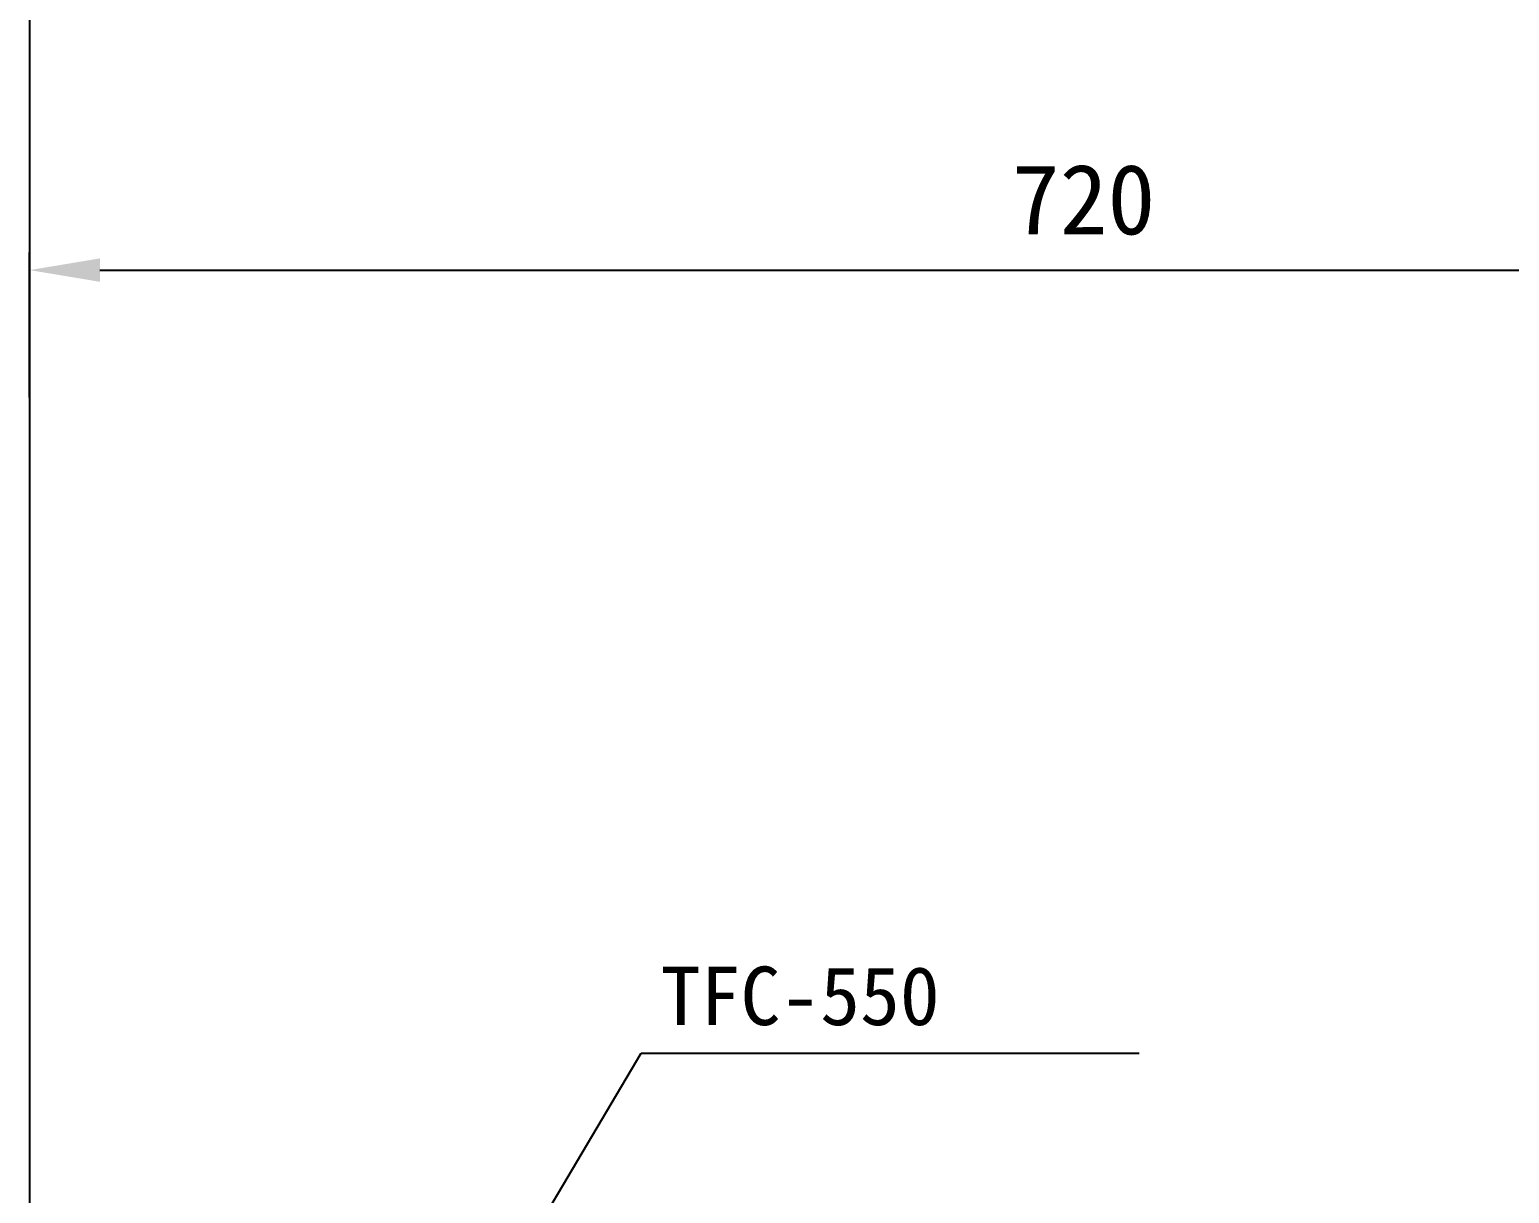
# Model space of a CAD drawing. Extents: x -2137 to 3740, y 68 to 2359.
# Drawn here: x -1523 to -1017, y 816 to 1213 of the extents above; entities that cross this region are included whole.
import ezdxf

# ---------------------------------------------------------------- set-up
doc = ezdxf.new("R2010")
doc.units = 0
doc.header["$LTSCALE"] = 20
doc.header["$MEASUREMENT"] = 0
doc.layers.get('0').update_dxf_attribs({"linetype": 'CONTINUOUS'})
doc.layers.get('DEFPOINTS').update_dxf_attribs({"linetype": 'CONTINUOUS'})
for name, color, linetype in [('1', 7, 'CONTINUOUS'), ('2', 2, 'CONTINUOUS'), ('6', 6, 'CONTINUOUS')]:
    doc.layers.add(name, color=color, linetype=linetype)
doc.styles.add('ROMANS', font='romans', dxfattribs={"height": 10.144927})
doc.dimstyles.get("Standard").update_dxf_attribs({"dimtxt": 2.7, "dimasz": 2.5, "dimexe": 1.5, "dimexo": 1.5, "dimgap": 1.5, "dimtad": 1, "dimdec": 0, "dimlfac": 10, "dimzin": 0, "dimdsep": 46, "dimtxsty": 'Standard', "dimcen": 0, "dimclrt": 2, "dimadec": 0, "dimazin": 0, "dimtfac": 1, "dimtdec": 0, "dimtmove": 0, "dimatfit": 3, "dimfxl": 0, "dimtolj": 1, "dimtzin": 0, "dimarcsym": 0})

# ---------------------------------------------------------------- blocks, each defined once
blk = doc.blocks.new('*D5')
at = {"layer": '1', "color": 3, "lineweight": -2}
for p, q in [((-1522.6, 1087.59), (-1522.6, 1137.12)), ((-802.6, 1073.39), (-802.6, 1137.12)), ((-1498.6, 1131.12), (-826.6, 1131.12))]:
    blk.add_line(p, q, dxfattribs=at)
at = {"layer": '1', "color": 3}
for points in [[(-1498.6, 1135.12), (-1498.6, 1127.12), (-1522.6, 1131.12)], [(-826.6, 1135.12), (-826.6, 1127.12), (-802.6, 1131.12)]]:
    blk.add_solid(points, dxfattribs=at)
at = {"layer": 'DEFPOINTS', "color": 0}
for p in [(-802.6, 1131.12), (-1522.6, 1085.79), (-802.6, 1071.59)]:
    blk.add_point(p, dxfattribs=at)
at = {"layer": '1', "color": 2, "insert": (-1162.6, 1155.12), "char_height": 24, "attachment_point": 5}
blk.add_mtext('\\A1;720', dxfattribs=at)

msp = doc.modelspace()

# ---------------------------------------------------------------- linework, layer by layer
at = {"layer": '6'}
msp.add_lwpolyline([(912.57, 2219.94), (-1522.6, 2219.94), (-1522.6, 294.9), (404.9, 294.9), (404.9, 1156.08)], dxfattribs=at)

# ---------------------------------------------------------------- texts
at = {"layer": '2', "ltscale": 1.2, "insert": (-1306.99, 882.98), "char_height": 20, "attachment_point": 4, "style": 'ROMANS'}
msp.add_mtext('{\\Ftxt|c129;TFC-550}', dxfattribs=at)

# ---------------------------------------------------------------- dimensions: what is measured, and where the dimension line sits
at = {"layer": '1'}
dim = msp.add_linear_dim(base=(-802.6, 1131.12), p1=(-1522.6, 1085.79), p2=(-802.6, 1071.59), dimstyle='Standard', override={"dimscale": 1.2, "dimtxt": 20, "dimasz": 20, "dimexe": 5, "dimgap": 10, "dimlfac": 1, "dimclrd": 3, "dimclre": 3}, dxfattribs=at)
dim.commit()
dim.dimension.update_dxf_attribs({"geometry": '*D5', "text_midpoint": (-1162.6, 1131.12), "dimtype": 160})

# ---------------------------------------------------------------- leaders
msp.add_leader([(-1398.99, 719.55), (-1313.72, 863.52), (-1143.66, 863.52)], dimstyle='Standard', override={"dimscale": 1.2, "dimtxt": 20, "dimasz": 20, "dimexe": 5, "dimgap": 10, "dimtad": 0, "dimtoh": 1, "dimlfac": 1, "dimzin": 12, "dimclrd": 3, "dimclre": 3, "dimazin": 2, "dimarcsym": 1})

doc.saveas('drawing.dxf')
